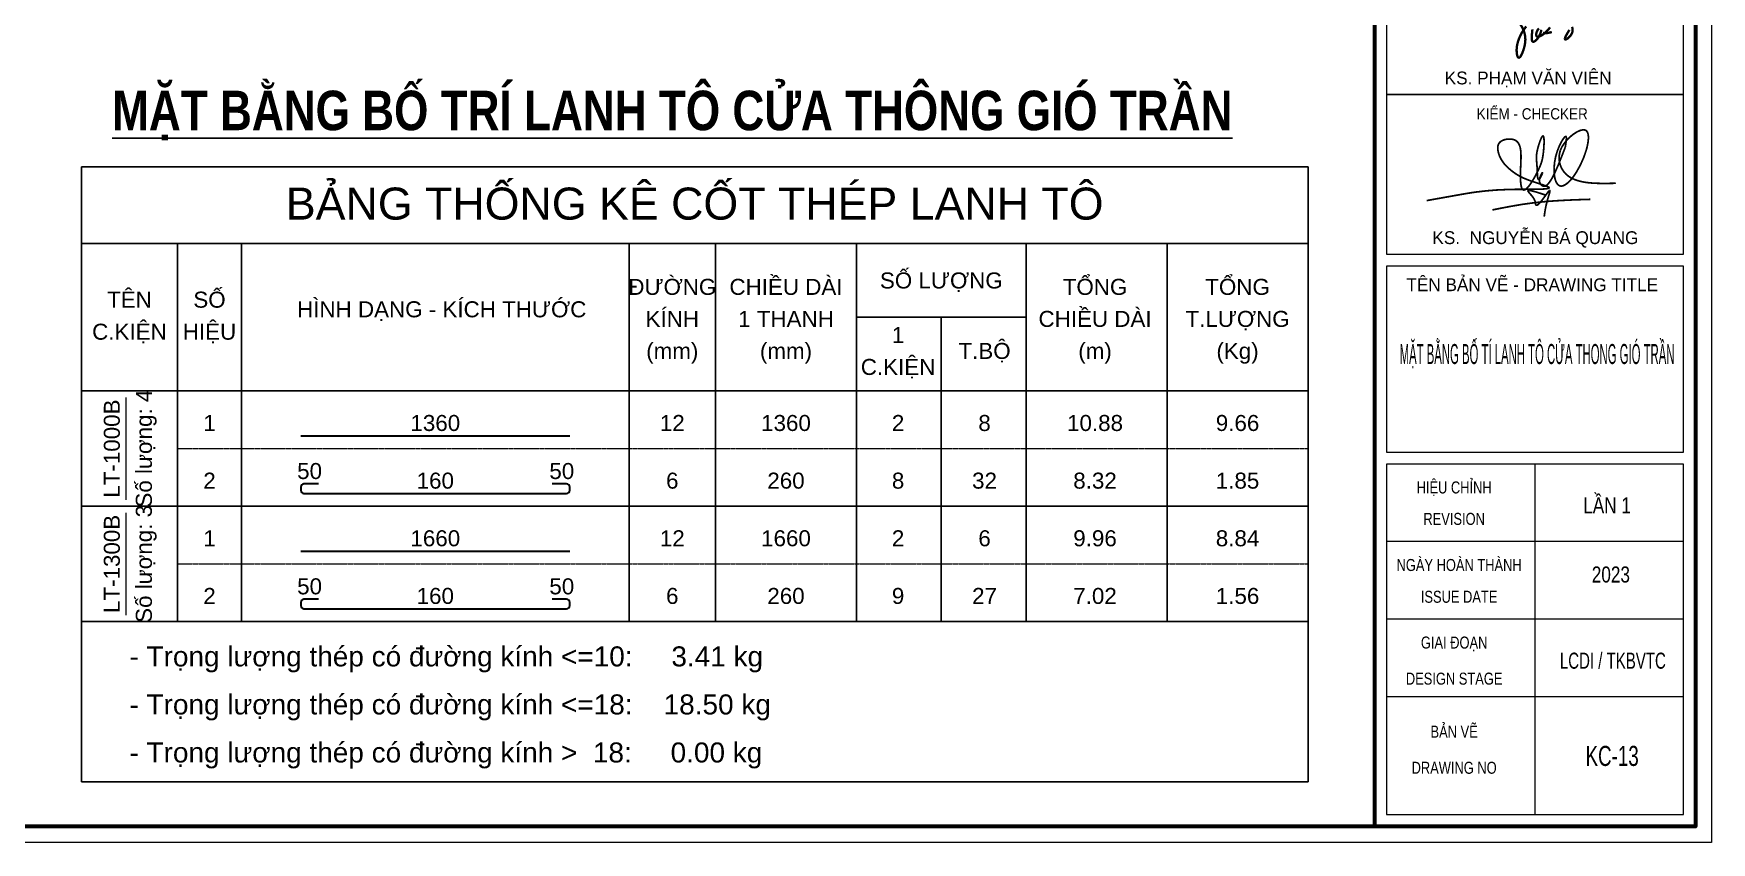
# Model space of a CAD drawing. Header units: millimetres. Extents: x -211129 to 461116, y -574633 to 115.
# Drawn here: x 285827 to 301516, y -553966 to -546403 of the extents above; entities that cross this region are included whole.
import ezdxf
from ezdxf.enums import TextEntityAlignment as Align

# ---------------------------------------------------------------- set-up
doc = ezdxf.new("R2010")
doc.units = ezdxf.units.MM
doc.header["$MEASUREMENT"] = 0
doc.linetypes.add('HIDDEN', pattern=[0.375, 0.25, -0.125])
doc.layers.get('Defpoints').update_dxf_attribs({"color": 1})
for name, color, linetype, lineweight in [('Khungten_LCDI', 7, 'Continuous', 5), ('LC ISO', 153, 'Continuous', 13), ('LC MANH DUT', 35, 'HIDDEN', 5), ('LC Net dam 1', 30, 'Continuous', 30), ('LC Net thay', 63, 'Continuous', 25), ('LC Text1', 3, 'Continuous', 20), ('LC Text2', 7, 'Continuous', 25)]:
    doc.layers.add(name, color=color, linetype=linetype, lineweight=lineweight)
doc.styles.add('Hoa', font='micross.ttf')
doc.styles.add('Khungten', font='VHAVAN.TTF', dxfattribs={"width": 0.9, "height": 5000})
doc.styles.add('LC 1', font='VHAVANB.TTF')
doc.styles.add('LC3', font='VHARIALB.TTF', dxfattribs={"width": 0.8})
doc.styles.add('Thuong', font='micross.ttf')
doc.styles.add('Title', font='VHBLACK.TTF', dxfattribs={"width": 0.8})
doc.styles.add('VNAVANTH', font='VHAVANB.TTF', dxfattribs={"width": 0.6})

# ---------------------------------------------------------------- blocks, each defined once
blk = doc.blocks.new('NGUYEN BA QUANG')
at = {"layer": 'LC ISO', "const_width": 54}
for points in [[(906, 1114, 0.006821), (929, 1272, 0.011774), (937, 1340, 0.026266), (938, 1394, 0.052103), (935, 1423, 0.076783), (930, 1436, 0.163971), (923, 1442, 0.170042), (914, 1442, 0.080479), (902, 1436, 0.05585), (881, 1417, 0.031056), (847, 1375, 0.025203), (791, 1286, 0.116129), (556, 476, 0.061974), (575, 166, 0.045365), (610, 47, 0.070676), (660, -41, 0.091415), (710, -86, 0.146905), (783, -104, 0.068448), (833, -95, 0.049636), (885, -72, 0.053986), (978, -6, 0.029209), (1056, 69, 0.021304), (1134, 162, 0.025491), (1250, 329, 0.068873), (1561, 1027, 0.01773), (1596, 1171, 0.037697), (1624, 1368, 0.029037), (1623, 1453, 0.04288), (1613, 1525, 0.066726), (1590, 1583, 0.100495), (1556, 1623, 0.111871), (1508, 1644, 0.054631), (1469, 1647, 0.041179), (1426, 1643, 0.04561), (1355, 1623, 0.04967), (1225, 1558, 0.109429), (829, 1164, 0.05047), (753, 1012, 0.368126), (1079, 156, 0.040655), (1223, 90, 0.031441), (1383, 42, 0.023503), (1557, 9, 0.017084), (1742, -10, 0.011936), (1936, -19, 0.009133), (2206, -21, 0.002915), (2480, -16)], [(-3416, -557, -0.001023), (-2231, -345, -0.008385), (-1869, -289, -0.026114), (-905, -212, -0.007166), (-491, -205, 0.001773), (-49, -203, 0.009736), (200, -197, 0.025773), (331, -186, 0.054465), (383, -173, 0.09183), (397, -166, 0.386262), (399, -152, 0.129793), (379, -135, 0.036801), (321, -108, 0.016128), (184, -59, -0.006736), (-183, 62, -0.023924), (-416, 154, -0.046785), (-684, 310, -0.041509), (-918, 503, -0.092678), (-1136, 813, -0.077778), (-1199, 1035, -0.070106), (-1196, 1141, -0.201572), (-1106, 1286, -0.091887), (-982, 1343, -0.118851), (-732, 1351, -0.227561), (-543, 1208, -0.055716), (-508, 1121, -0.035741), (-487, 1019, -0.022757), (-478, 904, -0.018678), (-477, 714, 0.005361), (-493, 294, 0.022501), (-487, 25, 0.024956), (-474, -85, 0.051878), (-451, -169, 0.084004), (-427, -209, 0.302699), (-372, -224, 0.091028), (-331, -204, 0.045769), (-285, -164, 0.031407), (-218, -87, 0.026473), (-114, 66, 0.038878), (124, 530, 0.063388), (207, 831, 0.030377), (243, 1236, 0.019395), (241, 1350, 0.050857), (231, 1429, 0.089259), (221, 1451, 0.446193), (202, 1454, 0.08967), (185, 1438, 0.048315), (156, 1388, 0.024568), (114, 1288, 0.037087), (24, 971, 0.06811), (7, 722, 0.007404), (19, 571, -0.009821), (27, 442, 0.013775), (38, 214, 0.023991), (46, 154, 0.068642), (58, 113, 0.168495), (71, 99, 0.190472), (82, 99, 0.135753), (102, 116, 0.042547), (133, 165, 0.037247), (185, 280, 0.083462), (192, 310, 0.752396), (189, 311, 0.077103), (170, 286, 0.067778), (106, 135, 0.079642), (97, 52, 0.07615), (107, 12, 0.090818), (168, -77, 0.162992), (233, -111, 0.134535), (287, -101, 0.046135), (315, -85, 0.0589), (372, -33, 0.033446), (431, 44, 0.020493), (492, 142, 0.018931), (584, 325, 0.012315), (712, 617, 0.006262), (906, 1114)], [(-1368, -847, -0.004051), (-800, -737, -0.026384), (342, -582, -0.006339), (726, -556, -0.004215), (1111, -537, -0.002629), (1689, -517)], [(274, -380, 0.002584), (99, -322, 0.004829), (-9, -289, 0.009549), (-104, -262, 0.02019), (-180, -245, 0.020391), (-210, -242, 0.037792), (-233, -241, 0.083891), (-249, -244, 0.129866), (-256, -250, 0.170647), (-258, -257, 0.074142), (-257, -264, 0.04333), (-253, -271, 0.038982), (-240, -290, 0.018381), (-209, -327, -0.006145), (-155, -388, -0.017161), (-112, -442, -0.029179), (-72, -502, -0.056277), (-39, -577, -0.025416), (-31, -610, -0.003247), (-24, -652, 0.033316), (-18, -677, 0.055631), (-12, -689, 0.087521), (-5, -698, 0.15828), (8, -703, 0.07777), (18, -702, 0.051495), (30, -698, 0.04838), (50, -685, 0.02792), (72, -667, 0.021215), (104, -635, 0.012757), (138, -596, 0.011354), (192, -528, 0.005945), (265, -430, -0.007904), (360, -301, -0.011483), (384, -270, -0.027823), (404, -249, -0.066961), (415, -240, -0.123545), (420, -238, -0.248584), (424, -240, -0.12084), (426, -246, -0.064597), (426, -260, -0.027008), (421, -289, -0.011306), (411, -326, -0.007085), (384, -419, 0.007773), (340, -569, 0.03162), (266, -923, 0.004795), (248, -1055)]]:
    blk.add_lwpolyline(points, format="xyb", dxfattribs=at)
blk = doc.blocks.new('lcdi fix')
at = {"layer": 'Defpoints', "lineweight": 0}
blk.add_lwpolyline([(-1200, -14850), (-1200, 14850), (40800, 14850), (40800, -14850)], close=True, dxfattribs=at)
at = {"layer": 'Khungten_LCDI', "color": 5, "lineweight": 60}
blk.add_line((36600, 14650), (36600, -14650), dxfattribs=at)
at = {"layer": 'Khungten_LCDI', "color": 5, "lineweight": 25}
blk.add_line((40600, -14650), (40600, 14650), dxfattribs=at)
at = {"layer": 'Khungten_LCDI', "color": 9, "lineweight": 15}
for p, q in [((38600, -10133), (38600, -14500)), ((40450, -11100), (36750, -11100)), ((40450, -12067), (36750, -12067)), ((40450, -13033), (36750, -13033))]:
    blk.add_line(p, q, dxfattribs=at)
at = {"layer": 'Khungten_LCDI', "color": 5, "lineweight": 60}
blk.add_lwpolyline([(0, -14650), (0, 14650), (40600, 14650), (40600, -14650)], close=True, dxfattribs=at)
at = {"layer": 'Khungten_LCDI', "color": 9, "lineweight": 15}
for points in [[(36750, -5526), (40450, -5526), (40450, -3535), (36750, -3535)], [(36750, -7517), (40450, -7517), (40450, -5526), (36750, -5526)], [(36750, -9983), (40450, -9983), (40450, -7667), (36750, -7667)], [(36750, -14500), (40450, -14500), (40450, -10133), (36750, -10133)]]:
    blk.add_lwpolyline(points, close=True, dxfattribs=at)
at = {"layer": 'LC ISO', "const_width": 29.4}
for points in [[(38414, -4647, -0.217203), (38474, -4901, -0.056046), (38441, -5010, -0.054981), (38419, -5051, -0.074917), (38408, -5062, -0.192631), (38398, -5066, -0.190426), (38389, -5060, -0.079856), (38381, -5046, -0.067464), (38372, -5000, -0.089823), (38386, -4872, -0.10427), (38491, -4676, -0.05658)], [(38568, -4712, 0.006515), (38560, -4797, 0.050846), (38561, -4843, 0.084642), (38565, -4859, 0.316888), (38580, -4867, 0.10557), (38595, -4862, 0.079173), (38621, -4840, 0.148897), (38679, -4718, 0.074472)], [(38650, -4700, 0.165018), (38616, -4769, 0.085117), (38617, -4789, 0.384735), (38637, -4804, 0.083003), (38655, -4801, 0.044183), (38675, -4792, 0.048448), (38722, -4759, 0.055197), (38788, -4688, 0.06223)], [(38714, -4746, 0.314867), (38717, -4757, 0.149234), (38731, -4761, 0.047589), (38753, -4759, 0.030742), (38810, -4746, 0.010919)], [(39061, -4682, -0.235546), (39057, -4769, -0.124446), (39000, -4831, -0.115248), (38981, -4839, -0.439421), (38974, -4834, -0.101123), (38974, -4824, -0.053735), (38987, -4792, -0.025453), (39029, -4720, -0.033469)]]:
    blk.add_lwpolyline(points, format="xyb", dxfattribs=at)
at = {"layer": 'LC Net dam 1', "xscale": 0.4, "yscale": 0.4, "zscale": 0.4}
blk.add_blockref('NGUYEN BA QUANG', (38616, -6625), dxfattribs=at)
at = {"color": 7}
for s, style, p in [('ks. PH¹M V¡N VI£N', 'VNAVANTH', (38515, -5399)), ('ks.  NGUYÔN B¸ QUANG', 'VNAVANTH', (38605, -7390)), ('tªn b¶n vÏ - drawing title', 'Khungten', (38566, -7977))]:
    blk.add_text(s, height=160, dxfattribs=dict(at, style=style)).set_placement(p, align=Align.CENTER)
for s, height, style, width, p in [('kiÓm - checker', 140, 'Khungten', 0.9, (38566, -5836)), ('hiÖu chØnh', 150, 'Khungten', 0.8, (37592, -10499)), ('revision', 150, 'Khungten', 0.8, (37592, -10891)), ('ngµy hoµn thµnh', 150, 'Khungten', 0.8, (37654, -11466)), ('issue date', 150, 'Khungten', 0.8, (37654, -11862)), ('giai ®o¹n', 150, 'Khungten', 0.8, (37592, -12433)), ('lcdi / TKBVTC', 200, 'Title', 0.7, (39571, -12684)), ('design stage', 150, 'Khungten', 0.8, (37592, -12883)), ('b¶n vÏ', 150, 'Khungten', 0.8, (37592, -13544)), ('drawing nO', 150, 'Khungten', 0.8, (37592, -13994))]:
    blk.add_text(s, height=height, dxfattribs=dict(at, style=style, width=width)).set_placement(p, align=Align.CENTER)
at = {"color": 7, "style": 'Khungten', "width": 0.8}
for tag, p in [('REVISION', (39499, -10746)), ('NGAYHT', (39546, -11609))]:
    blk.add_attdef(tag, text='', height=200, dxfattribs=at).set_placement(p, align=Align.CENTER)
at = {"layer": 'LC Text1', "color": 3, "style": 'LC 1', "width": 1.834006}
for tag, p, p2 in [('TENBANVE1', (36913, -8886), (40339, -8886)), ('TENBANVE2', (36913, -9562), (40339, -9562))]:
    blk.add_attdef(tag, text='', height=250, dxfattribs=at).set_placement(p, p2, align=Align.FIT)
at = {"layer": 'LC Text1', "style": 'Title', "width": 0.7}
blk.add_attdef('SOBANVE', text='', height=250, dxfattribs=at).set_placement((39562, -13896), align=Align.CENTER)
blk = doc.blocks.new('TIEUDE1')
at = {"layer": 'LC Text2', "color": 7, "style": 'LC 1'}
blk.add_attdef('TIªU§Ò', text='', height=5, dxfattribs=at).set_placement((0, 0), align=Align.BOTTOM_CENTER)
blk.add_attdef('TL', text='', height=3, dxfattribs=at).set_placement((0, -2), align=Align.TOP_CENTER)

msp = doc.modelspace()

# ---------------------------------------------------------------- linework, layer by layer
at = {"layer": 'LC MANH DUT'}
for p, q in [((287172.5, -550283.6), (297744, -550283.6)), ((287172.5, -550822.7), (297744, -550822.7)), ((287172.5, -551361.7), (297744, -551361.7)), ((287172.5, -551900.8), (297744, -551900.8))]:
    msp.add_line(p, q, dxfattribs=at)
at = {"layer": 'LC Net dam 1'}
for points in [[(288325.5, -550163.8), (290841.1, -550163.8)], [(288325.5, -551241.9), (290841.1, -551241.9)]]:
    msp.add_lwpolyline(points, dxfattribs=at)
for points in [[(288490.2, -550613), (288355.4, -550613, 0.4142136), (288325.5, -550643), (288325.5, -550672.9, 0.4142136), (288355.4, -550702.9), (290811.1, -550702.9, 0.4142136), (290841.1, -550672.9), (290841.1, -550643, 0.4142136), (290811.1, -550613), (290676.3, -550613)], [(288490.2, -551691.2), (288355.4, -551691.2, 0.4142136), (288325.5, -551721.1), (288325.5, -551751, 0.4142136), (288355.4, -551781), (290811.1, -551781, 0.4142136), (290841.1, -551751), (290841.1, -551721.1, 0.4142136), (290811.1, -551691.2), (290676.3, -551691.2)]]:
    msp.add_lwpolyline(points, format="xyb", dxfattribs=at)
at = {"layer": 'LC Net thay'}
for p, q in [((286274.1, -547648.2), (297744, -547648.2)), ((286274.1, -547648.2), (286274.1, -553398.2)), ((297744, -547648.2), (297744, -553398.2)), ((286274.1, -548367), (297744, -548367)), ((287172.5, -548367), (287172.5, -551900.8)), ((287771.4, -548367), (287771.4, -551900.8)), ((291395.1, -548367), (291395.1, -551900.8)), ((292203.7, -548367), (292203.7, -551900.8)), ((293521.4, -548367), (293521.4, -551900.8)), ((295108.6, -548367), (295108.6, -551900.8)), ((296426.3, -548367), (296426.3, -551900.8)), ((293521.4, -549055.8), (295108.6, -549055.8)), ((294315, -549055.8), (294315, -551900.8)), ((286274.1, -549744.6), (297744, -549744.6)), ((286274.1, -550822.7), (297744, -550822.7)), ((286274.1, -551900.8), (297744, -551900.8)), ((286274.1, -551900.8), (297744, -551900.8)), ((286274.1, -553398.2), (297744, -553398.2))]:
    msp.add_line(p, q, dxfattribs=at)
at = {"layer": 'LC Text1'}
for p, q in [((286693.3, -550762.8), (286693.3, -549804.5)), ((286693.3, -551840.9), (286693.3, -550882.6))]:
    msp.add_line(p, q, dxfattribs=at)

# ---------------------------------------------------------------- block references
at = {"layer": 'LC Net thay'}
ref = msp.add_blockref('lcdi fix', (270916.3, -542828.7), dxfattribs=dict(at, xscale=0.75, yscale=0.75, zscale=0.75))
ref.add_attrib('NGAYHT', '2023', dxfattribs={"layer": 'LC Text1', "height": 150, "style": 'Khungten', "width": 0.8}).set_placement((300575.9, -551535.7), align=Align.CENTER)
ref.add_attrib('REVISION', 'lÇn 1', dxfattribs={"layer": 'LC Text1', "height": 150, "style": 'Khungten', "width": 0.8}).set_placement((300540.4, -550888.4), align=Align.CENTER)
ref.add_attrib('SOBANVE', 'kc-13', dxfattribs={"layer": 'LC Text1', "height": 187.5, "style": 'Title', "width": 0.7}).set_placement((300587.8, -553250.8), align=Align.CENTER)
ref.add_attrib('TENBANVE1', 'mÆt b»ng bè tÝ lanh t« cöa thong giã trÇn', dxfattribs={"layer": 'LC Text1', "height": 187.5, "style": 'Title', "width": 0.363627}).set_placement((298600.8, -549493), (301170.7, -549493), align=Align.FIT)
at = {"layer": 'LC Text2'}
ref = msp.add_blockref('TIEUDE1', (291799.4, -547417.2), dxfattribs=dict(at, xscale=75.00000000014396, yscale=75.00000000014396, zscale=75.00000000014396))
ref.add_attrib('TIªU§Ò', '%%UmÆt b»ng bè trÝ lanh t« cöa th«ng giã trÇn', dxfattribs={"color": 7, "height": 369.331, "style": 'LC3', "width": 0.8}).set_placement((291799.4, -547417.2), align=Align.BOTTOM_CENTER)

# ---------------------------------------------------------------- texts
at = {"layer": 'LC Text1', "color": 4, "style": 'Hoa'}
msp.add_text('BẢNG THỐNG KÊ CỐT THÉP LANH TÔ', height=299.475, dxfattribs=at).set_placement((292009, -548142.4), align=Align.CENTER)
at = {"layer": 'LC Text1'}
for s, height, style, p in [('ĐƯỜNG', 149.74, 'Hoa', (291799.4, -548846.1)), ('CHIỀU DÀI', 149.74, 'Hoa', (292862.5, -548846.1)), ('SỐ LƯỢNG', 149.74, 'Hoa', (294315, -548786.2)), ('TỔNG', 149.74, 'Hoa', (295752.4, -548846.1)), ('TỔNG', 149.74, 'Hoa', (297085.1, -548846.1)), ('TÊN', 149.74, 'Hoa', (286723.3, -548965.9)), ('SỐ', 149.74, 'Hoa', (287472, -548965.9)), ('HÌNH DẠNG - KÍCH THƯỚC', 149.738, 'Hoa', (289643.2, -549055.8)), ('KÍNH', 149.74, 'Hoa', (291799.4, -549145.6)), ('CHIỀU DÀI', 149.74, 'Hoa', (295752.4, -549145.6)), ('C.KIỆN', 149.74, 'Hoa', (286723.3, -549265.4)), ('HIỆU', 149.74, 'Hoa', (287472, -549265.4)), ('1 THANH', 149.74, 'Hoa', (292862.5, -549145.6)), ('T.LƯỢNG', 149.74, 'Hoa', (297085.1, -549145.6)), ('(mm)', 149.74, 'Thuong', (291799.4, -549445.1)), ('(mm)', 149.74, 'Thuong', (292862.5, -549445.1)), ('1', 149.7, 'Hoa', (293910.7, -549295.4)), ('T.BỘ', 149.74, 'Hoa', (294719.3, -549445.1)), ('(m)', 149.74, 'Thuong', (295752.4, -549445.1)), ('(Kg)', 149.74, 'Thuong', (297085.1, -549445.1)), ('C.KIỆN', 149.74, 'Hoa', (293910.7, -549594.8))]:
    msp.add_text(s, height=height, dxfattribs=dict(at, style=style)).set_placement(p, align=Align.CENTER)
at = {"layer": 'LC Text1', "style": 'Hoa'}
for s, height, p in [('Số lượng: 4', 149.738, (286932.9, -550283.6)), ('LT-1000B', 149.74, (286633.4, -550283.6)), ('Số lượng: 3', 149.738, (286932.9, -551361.7)), ('LT-1300B', 149.74, (286633.4, -551361.7))]:
    msp.add_text(s, height=height, rotation=90.00021, dxfattribs=at).set_placement(p, align=Align.CENTER)
for s, height, p in [('1', 149.7, (287472, -550163.8)), ('1360', 149.74, (289583.3, -550163.8)), ('12', 149.74, (291799.4, -550163.8)), ('1360', 149.74, (292862.5, -550163.8)), ('2', 149.7, (293910.7, -550163.8)), ('8', 149.7, (294719.3, -550163.8)), ('10.88', 149.74, (295752.4, -550163.8)), ('9.66', 149.74, (297085.1, -550163.8)), ('2', 149.7, (287472, -550702.9)), ('50', 149.74, (288407.8, -550613)), ('160', 149.74, (289583.3, -550702.9)), ('50', 149.74, (290766.2, -550613)), ('6', 149.7, (291799.4, -550702.9)), ('1', 149.7, (287472, -551241.9)), ('1660', 149.74, (289583.3, -551241.9)), ('12', 149.74, (291799.4, -551241.9)), ('1660', 149.74, (292862.5, -551241.9)), ('2', 149.7, (293910.7, -551241.9)), ('6', 149.7, (294719.3, -551241.9)), ('9.96', 149.74, (295752.4, -551241.9)), ('8.84', 149.74, (297085.1, -551241.9)), ('2', 149.7, (287472, -551781)), ('50', 149.74, (288407.8, -551691.2)), ('160', 149.74, (289583.3, -551781)), ('50', 149.74, (290766.2, -551691.2)), ('6', 149.7, (291799.4, -551781))]:
    msp.add_text(s, height=height, dxfattribs=at).set_placement(p, align=Align.BOTTOM_CENTER)
at = {"layer": 'LC Text1', "color": 7, "style": 'Hoa'}
for s, height, p in [('260', 149.74, (292862.5, -550702.9)), ('8', 149.7, (293910.7, -550702.9)), ('32', 149.74, (294719.3, -550702.9)), ('8.32', 149.74, (295752.4, -550702.9)), ('1.85', 149.74, (297085.1, -550702.9)), ('260', 149.74, (292862.5, -551781)), ('9', 149.7, (293910.7, -551781)), ('27', 149.74, (294719.3, -551781)), ('7.02', 149.74, (295752.4, -551781)), ('1.56', 149.74, (297085.1, -551781))]:
    msp.add_text(s, height=height, dxfattribs=at).set_placement(p, align=Align.BOTTOM_CENTER)
at = {"layer": 'LC Text1', "style": 'Hoa'}
for s, p in [('- Trọng lượng thép có đường kính <=10:     3.41 kg', (286723.3, -552320.1)), ('- Trọng lượng thép có đường kính <=18:    18.50 kg', (286723.3, -552769.3)), ('- Trọng lượng thép có đường kính >  18:     0.00 kg', (286723.3, -553218.5))]:
    msp.add_text(s, height=187.172, dxfattribs=at).set_placement(p)

doc.saveas('drawing.dxf')
